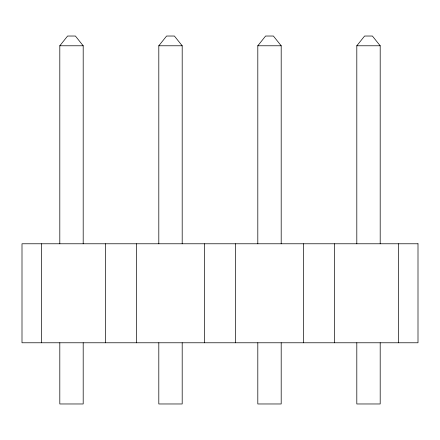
<?xml version="1.0" encoding="UTF-8"?>
<svg xmlns="http://www.w3.org/2000/svg" width="440" height="440" viewBox="0 0 440 440"><rect width="100%" height="100%" fill="white"/><g stroke="black" fill="none" stroke-linecap="round" stroke-linejoin="round"><path stroke-width="0.66" d="M59.807 243.777L59.807 45.777L67.6 36.031L75.4 36.031L83.193 45.777L83.193 243.777M158.807 243.777L158.807 45.777L166.601 36.031L174.399 36.031L182.193 45.777L182.193 243.777M257.807 243.777L257.807 45.777L265.601 36.031L273.399 36.031L281.193 45.777L281.193 243.777M356.807 243.777L356.807 45.777L364.601 36.031L372.4 36.031L380.193 45.777L380.193 243.777M59.807 45.777L83.193 45.777M158.807 45.777L182.193 45.777M257.807 45.777L281.193 45.777M356.807 45.777L380.193 45.777M398.514 243.777L398.514 342.777M380.193 342.777L380.193 403.97L356.807 403.97L356.807 342.777M334.593 243.777L334.593 342.777M303.408 243.777L303.408 342.777M281.193 342.777L281.193 403.97L257.807 403.97L257.807 342.777M235.593 243.777L235.593 342.777M204.407 243.777L204.407 342.777M182.193 342.777L182.193 403.97L158.807 403.97L158.807 342.777M136.593 243.777L136.593 342.777M105.408 243.777L105.408 342.777M83.193 342.777L83.193 403.97L59.807 403.97L59.807 342.777M41.487 243.777L41.487 342.777M418 243.777L22 243.777L22 342.777L418 342.777L418 243.777"/></g></svg>
